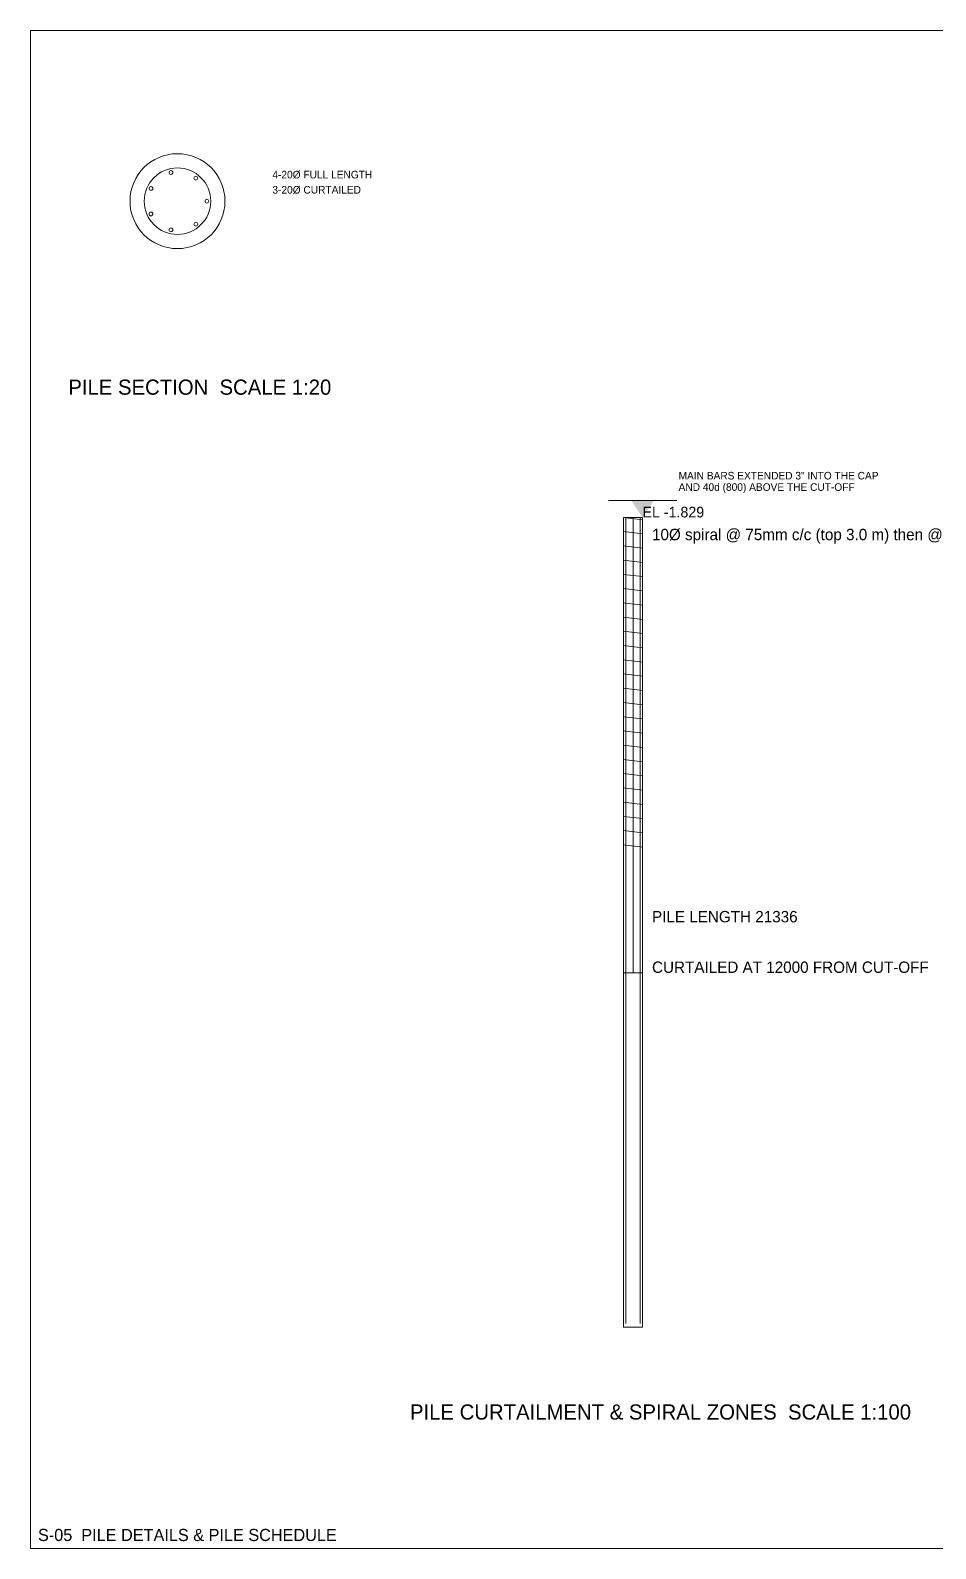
# Model space of a CAD drawing. Extents: x 1000 to 741800, y -207200 to 58400.
# Drawn here: x 348000 to 371846, y 1000 to 41000 of the extents above; entities that cross this region are included whole.
import ezdxf

# ---------------------------------------------------------------- set-up
doc = ezdxf.new("R2010")
doc.units = 0
for name, color, linetype, lineweight, plot in [('Foundation', 3, 'Continuous', 0, False), ('Rod-1', 6, 'Continuous', 0, False), ('Rod-2', 2, 'Continuous', 0, False), ('Rod-Stirrup', 3, 'Continuous', 0, False), ('Sheet', 7, 'Continuous', 0, False), ('Text-1', 7, 'Continuous', 0, False), ('Text-2', 7, 'Continuous', 0, False)]:
    doc.layers.add(name, color=color, linetype=linetype, lineweight=lineweight, plot=plot)

# ---------------------------------------------------------------- blocks, each defined once
blk = doc.blocks.new('LEVEL_MARK')
at = {"layer": 'Text-1'}
blk.add_line((-900, 450), (900, 450), dxfattribs=at)
blk.add_solid([(0, 0), (-300, 450), (300, 450)], dxfattribs=at)
blk.add_attdef('LEVEL', (0, 0), '', height=280, dxfattribs=at)

msp = doc.modelspace()

# ---------------------------------------------------------------- linework, layer by layer
at = {"layer": 'Foundation'}
msp.add_lwpolyline([(363625, 6832), (364125, 6832), (364125, 28168), (363625, 28168)], close=True, dxfattribs=at)
msp.add_circle((351875, 36500), 1250, dxfattribs=at)
at = {"layer": 'Rod-1'}
for p, q in [((363685, 6932), (363685, 28168)), ((364065, 6932), (364065, 28168))]:
    msp.add_line(p, q, dxfattribs=at)
for centre in [(351703, 37256), (351177, 36836), (352358, 37106), (352650, 36500), (351177, 36164), (351703, 35744), (352358, 35894)]:
    msp.add_circle(centre, 50, dxfattribs=at)
at = {"layer": 'Rod-2'}
for p, q in [((363875, 16168), (363875, 28168)), ((363625, 16168), (364125, 16168))]:
    msp.add_line(p, q, dxfattribs=at)
at = {"layer": 'Rod-Stirrup'}
for p, q in [((363625, 28168), (364125, 28108)), ((363625, 27793), (364125, 27733)), ((363625, 27418), (364125, 27358)), ((363625, 27043), (364125, 26983)), ((363625, 26668), (364125, 26608)), ((363625, 26293), (364125, 26233)), ((363625, 25918), (364125, 25858)), ((363625, 25543), (364125, 25483)), ((363625, 25168), (364125, 25108)), ((363625, 24793), (364125, 24733)), ((363625, 24418), (364125, 24358)), ((363625, 24043), (364125, 23983)), ((363625, 23668), (364125, 23608)), ((363625, 23293), (364125, 23233)), ((363625, 22918), (364125, 22858)), ((363625, 22543), (364125, 22483)), ((363625, 22168), (364125, 22108)), ((363625, 21793), (364125, 21733)), ((363625, 21418), (364125, 21358)), ((363625, 21043), (364125, 20983)), ((363625, 20668), (364125, 20608)), ((363625, 20293), (364125, 20233)), ((363625, 19918), (364125, 19858)), ((363625, 19543), (364125, 19483))]:
    msp.add_line(p, q, dxfattribs=at)
msp.add_circle((351875, 36500), 875, dxfattribs=at)
at = {"layer": 'Sheet'}
msp.add_lwpolyline([(348000, 1000), (405400, 1000), (405400, 41000), (348000, 41000)], close=True, dxfattribs=at)

# ---------------------------------------------------------------- block references
at = {"layer": 'Text-1'}
msp.add_blockref('LEVEL_MARK', (364125, 28168), dxfattribs=at).add_auto_attribs({'LEVEL': 'EL -1.829'})

# ---------------------------------------------------------------- texts
at = {"layer": 'Sheet'}
for s, height, p in [('PILE SECTION  SCALE 1:20', 400, (349000, 31400)), ('PILE CURTAILMENT & SPIRAL ZONES  SCALE 1:100', 400, (358000, 4400)), ('S-05  PILE DETAILS & PILE SCHEDULE', 320, (348200, 1200))]:
    msp.add_text(s, height=height, dxfattribs=at).set_placement(p)
at = {"layer": 'Text-2'}
for s, height, p in [('4-20%%C FULL LENGTH', 200, (354375, 37100)), ('3-20%%C CURTAILED', 200, (354375, 36700)), ('MAIN BARS EXTENDED 3" INTO THE CAP', 200, (365075, 29168)), ('AND 40d (800) ABOVE THE CUT-OFF', 200, (365075, 28868)), ('10%%C spiral @ 75mm c/c (top 3.0 m) then @ 150', 300, (364375, 27568)), ('PILE LENGTH 21336', 300, (364375, 17500)), ('CURTAILED AT 12000 FROM CUT-OFF', 300, (364375, 16168))]:
    msp.add_text(s, height=height, dxfattribs=at).set_placement(p)

doc.saveas('drawing.dxf')
